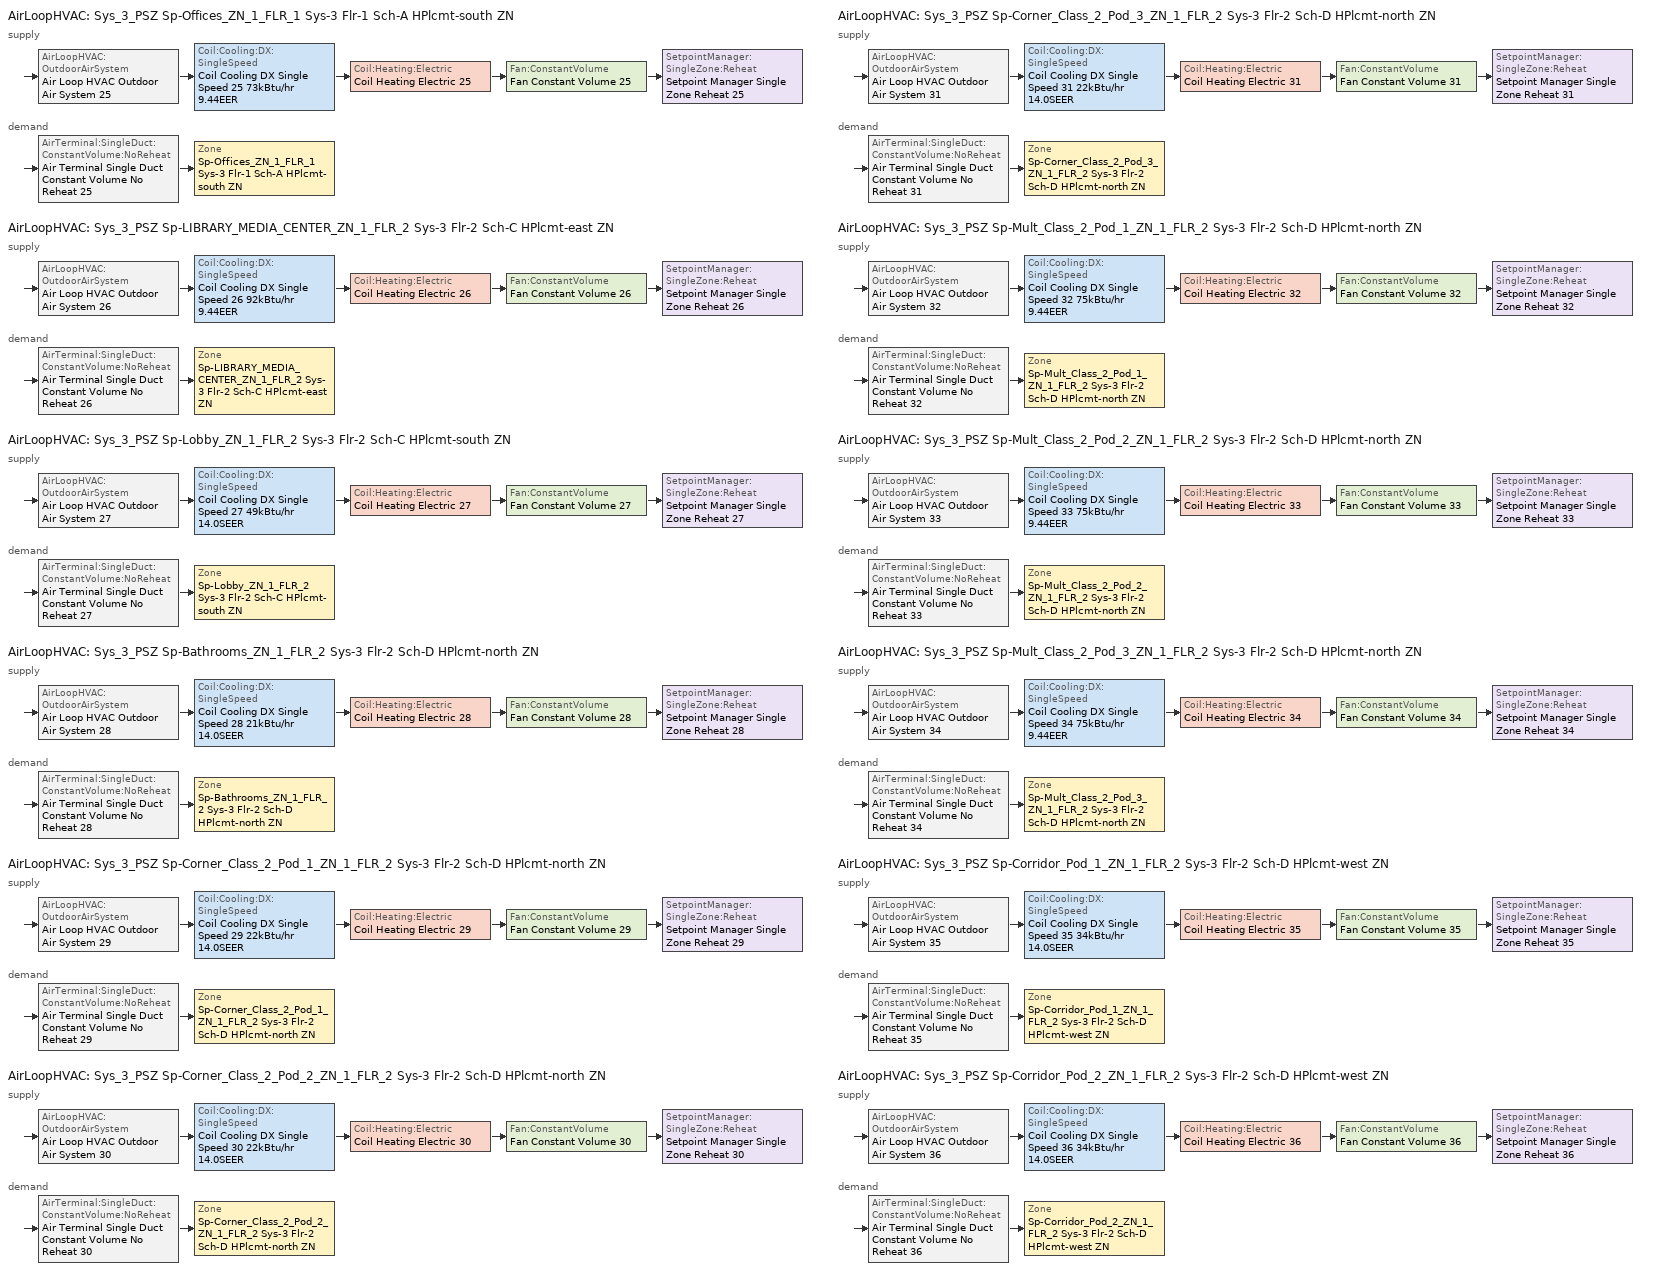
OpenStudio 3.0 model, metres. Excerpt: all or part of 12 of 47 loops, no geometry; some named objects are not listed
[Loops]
AirLoopHVAC 'Sys_3_PSZ Sp-Offices_ZN_1_FLR_1 Sys-3 Flr-1 Sch-A HPlcmt-south ZN'
 supply: AirLoopHVAC:OutdoorAirSystem 'Air Loop HVAC Outdoor Air System 25' > Coil:Cooling:DX:SingleSpeed 'Coil Cooling DX Single Speed 25 73kBtu/hr 9.44EER' > Coil:Heating:Electric 'Coil Heating Electric 25' > Fan:ConstantVolume 'Fan Constant Volume 25' > SetpointManager:SingleZone:Reheat 'Setpoint Manager Single Zone Reheat 25'
 demand: AirTerminal:SingleDuct:ConstantVolume:NoReheat 'Air Terminal Single Duct Constant Volume No Reheat 25' > Zone 'Sp-Offices_ZN_1_FLR_1 Sys-3 Flr-1 Sch-A HPlcmt-south ZN'
AirLoopHVAC 'Sys_3_PSZ Sp-LIBRARY_MEDIA_CENTER_ZN_1_FLR_2 Sys-3 Flr-2 Sch-C HPlcmt-east ZN'
 supply: AirLoopHVAC:OutdoorAirSystem 'Air Loop HVAC Outdoor Air System 26' > Coil:Cooling:DX:SingleSpeed 'Coil Cooling DX Single Speed 26 92kBtu/hr 9.44EER' > Coil:Heating:Electric 'Coil Heating Electric 26' > Fan:ConstantVolume 'Fan Constant Volume 26' > SetpointManager:SingleZone:Reheat 'Setpoint Manager Single Zone Reheat 26'
 demand: AirTerminal:SingleDuct:ConstantVolume:NoReheat 'Air Terminal Single Duct Constant Volume No Reheat 26' > Zone 'Sp-LIBRARY_MEDIA_CENTER_ZN_1_FLR_2 Sys-3 Flr-2 Sch-C HPlcmt-east ZN'
AirLoopHVAC 'Sys_3_PSZ Sp-Lobby_ZN_1_FLR_2 Sys-3 Flr-2 Sch-C HPlcmt-south ZN'
 supply: AirLoopHVAC:OutdoorAirSystem 'Air Loop HVAC Outdoor Air System 27' > Coil:Cooling:DX:SingleSpeed 'Coil Cooling DX Single Speed 27 49kBtu/hr 14.0SEER' > Coil:Heating:Electric 'Coil Heating Electric 27' > Fan:ConstantVolume 'Fan Constant Volume 27' > SetpointManager:SingleZone:Reheat 'Setpoint Manager Single Zone Reheat 27'
 demand: AirTerminal:SingleDuct:ConstantVolume:NoReheat 'Air Terminal Single Duct Constant Volume No Reheat 27' > Zone 'Sp-Lobby_ZN_1_FLR_2 Sys-3 Flr-2 Sch-C HPlcmt-south ZN'
AirLoopHVAC 'Sys_3_PSZ Sp-Bathrooms_ZN_1_FLR_2 Sys-3 Flr-2 Sch-D HPlcmt-north ZN'
 supply: AirLoopHVAC:OutdoorAirSystem 'Air Loop HVAC Outdoor Air System 28' > Coil:Cooling:DX:SingleSpeed 'Coil Cooling DX Single Speed 28 21kBtu/hr 14.0SEER' > Coil:Heating:Electric 'Coil Heating Electric 28' > Fan:ConstantVolume 'Fan Constant Volume 28' > SetpointManager:SingleZone:Reheat 'Setpoint Manager Single Zone Reheat 28'
 demand: AirTerminal:SingleDuct:ConstantVolume:NoReheat 'Air Terminal Single Duct Constant Volume No Reheat 28' > Zone 'Sp-Bathrooms_ZN_1_FLR_2 Sys-3 Flr-2 Sch-D HPlcmt-north ZN'
AirLoopHVAC 'Sys_3_PSZ Sp-Corner_Class_2_Pod_1_ZN_1_FLR_2 Sys-3 Flr-2 Sch-D HPlcmt-north ZN'
 supply: AirLoopHVAC:OutdoorAirSystem 'Air Loop HVAC Outdoor Air System 29' > Coil:Cooling:DX:SingleSpeed 'Coil Cooling DX Single Speed 29 22kBtu/hr 14.0SEER' > Coil:Heating:Electric 'Coil Heating Electric 29' > Fan:ConstantVolume 'Fan Constant Volume 29' > SetpointManager:SingleZone:Reheat 'Setpoint Manager Single Zone Reheat 29'
 demand: AirTerminal:SingleDuct:ConstantVolume:NoReheat 'Air Terminal Single Duct Constant Volume No Reheat 29' > Zone 'Sp-Corner_Class_2_Pod_1_ZN_1_FLR_2 Sys-3 Flr-2 Sch-D HPlcmt-north ZN'
AirLoopHVAC 'Sys_3_PSZ Sp-Corner_Class_2_Pod_2_ZN_1_FLR_2 Sys-3 Flr-2 Sch-D HPlcmt-north ZN'
 supply: AirLoopHVAC:OutdoorAirSystem 'Air Loop HVAC Outdoor Air System 30' > Coil:Cooling:DX:SingleSpeed 'Coil Cooling DX Single Speed 30 22kBtu/hr 14.0SEER' > Coil:Heating:Electric 'Coil Heating Electric 30' > Fan:ConstantVolume 'Fan Constant Volume 30' > SetpointManager:SingleZone:Reheat 'Setpoint Manager Single Zone Reheat 30'
 demand: AirTerminal:SingleDuct:ConstantVolume:NoReheat 'Air Terminal Single Duct Constant Volume No Reheat 30' > Zone 'Sp-Corner_Class_2_Pod_2_ZN_1_FLR_2 Sys-3 Flr-2 Sch-D HPlcmt-north ZN'
AirLoopHVAC 'Sys_3_PSZ Sp-Corner_Class_2_Pod_3_ZN_1_FLR_2 Sys-3 Flr-2 Sch-D HPlcmt-north ZN'
 supply: AirLoopHVAC:OutdoorAirSystem 'Air Loop HVAC Outdoor Air System 31' > Coil:Cooling:DX:SingleSpeed 'Coil Cooling DX Single Speed 31 22kBtu/hr 14.0SEER' > Coil:Heating:Electric 'Coil Heating Electric 31' > Fan:ConstantVolume 'Fan Constant Volume 31' > SetpointManager:SingleZone:Reheat 'Setpoint Manager Single Zone Reheat 31'
 demand: AirTerminal:SingleDuct:ConstantVolume:NoReheat 'Air Terminal Single Duct Constant Volume No Reheat 31' > Zone 'Sp-Corner_Class_2_Pod_3_ZN_1_FLR_2 Sys-3 Flr-2 Sch-D HPlcmt-north ZN'
AirLoopHVAC 'Sys_3_PSZ Sp-Mult_Class_2_Pod_1_ZN_1_FLR_2 Sys-3 Flr-2 Sch-D HPlcmt-north ZN'
 supply: AirLoopHVAC:OutdoorAirSystem 'Air Loop HVAC Outdoor Air System 32' > Coil:Cooling:DX:SingleSpeed 'Coil Cooling DX Single Speed 32 75kBtu/hr 9.44EER' > Coil:Heating:Electric 'Coil Heating Electric 32' > Fan:ConstantVolume 'Fan Constant Volume 32' > SetpointManager:SingleZone:Reheat 'Setpoint Manager Single Zone Reheat 32'
 demand: AirTerminal:SingleDuct:ConstantVolume:NoReheat 'Air Terminal Single Duct Constant Volume No Reheat 32' > Zone 'Sp-Mult_Class_2_Pod_1_ZN_1_FLR_2 Sys-3 Flr-2 Sch-D HPlcmt-north ZN'
AirLoopHVAC 'Sys_3_PSZ Sp-Mult_Class_2_Pod_2_ZN_1_FLR_2 Sys-3 Flr-2 Sch-D HPlcmt-north ZN'
 supply: AirLoopHVAC:OutdoorAirSystem 'Air Loop HVAC Outdoor Air System 33' > Coil:Cooling:DX:SingleSpeed 'Coil Cooling DX Single Speed 33 75kBtu/hr 9.44EER' > Coil:Heating:Electric 'Coil Heating Electric 33' > Fan:ConstantVolume 'Fan Constant Volume 33' > SetpointManager:SingleZone:Reheat 'Setpoint Manager Single Zone Reheat 33'
 demand: AirTerminal:SingleDuct:ConstantVolume:NoReheat 'Air Terminal Single Duct Constant Volume No Reheat 33' > Zone 'Sp-Mult_Class_2_Pod_2_ZN_1_FLR_2 Sys-3 Flr-2 Sch-D HPlcmt-north ZN'
AirLoopHVAC 'Sys_3_PSZ Sp-Mult_Class_2_Pod_3_ZN_1_FLR_2 Sys-3 Flr-2 Sch-D HPlcmt-north ZN'
 supply: AirLoopHVAC:OutdoorAirSystem 'Air Loop HVAC Outdoor Air System 34' > Coil:Cooling:DX:SingleSpeed 'Coil Cooling DX Single Speed 34 75kBtu/hr 9.44EER' > Coil:Heating:Electric 'Coil Heating Electric 34' > Fan:ConstantVolume 'Fan Constant Volume 34' > SetpointManager:SingleZone:Reheat 'Setpoint Manager Single Zone Reheat 34'
 demand: AirTerminal:SingleDuct:ConstantVolume:NoReheat 'Air Terminal Single Duct Constant Volume No Reheat 34' > Zone 'Sp-Mult_Class_2_Pod_3_ZN_1_FLR_2 Sys-3 Flr-2 Sch-D HPlcmt-north ZN'
AirLoopHVAC 'Sys_3_PSZ Sp-Corridor_Pod_1_ZN_1_FLR_2 Sys-3 Flr-2 Sch-D HPlcmt-west ZN'
 supply: AirLoopHVAC:OutdoorAirSystem 'Air Loop HVAC Outdoor Air System 35' > Coil:Cooling:DX:SingleSpeed 'Coil Cooling DX Single Speed 35 34kBtu/hr 14.0SEER' > Coil:Heating:Electric 'Coil Heating Electric 35' > Fan:ConstantVolume 'Fan Constant Volume 35' > SetpointManager:SingleZone:Reheat 'Setpoint Manager Single Zone Reheat 35'
 demand: AirTerminal:SingleDuct:ConstantVolume:NoReheat 'Air Terminal Single Duct Constant Volume No Reheat 35' > Zone 'Sp-Corridor_Pod_1_ZN_1_FLR_2 Sys-3 Flr-2 Sch-D HPlcmt-west ZN'
AirLoopHVAC 'Sys_3_PSZ Sp-Corridor_Pod_2_ZN_1_FLR_2 Sys-3 Flr-2 Sch-D HPlcmt-west ZN'
 supply: AirLoopHVAC:OutdoorAirSystem 'Air Loop HVAC Outdoor Air System 36' > Coil:Cooling:DX:SingleSpeed 'Coil Cooling DX Single Speed 36 34kBtu/hr 14.0SEER' > Coil:Heating:Electric 'Coil Heating Electric 36' > Fan:ConstantVolume 'Fan Constant Volume 36' > SetpointManager:SingleZone:Reheat 'Setpoint Manager Single Zone Reheat 36'
 demand: AirTerminal:SingleDuct:ConstantVolume:NoReheat 'Air Terminal Single Duct Constant Volume No Reheat 36' > Zone 'Sp-Corridor_Pod_2_ZN_1_FLR_2 Sys-3 Flr-2 Sch-D HPlcmt-west ZN'
[Sizing:Zone] Zone Cooling Design Supply Air Temperature Input Method=SupplyAirTemperature; Zone Cooling Design Supply Air Temperature {C}=13; Zone Cooling Design Supply Air Temperature Difference {deltaC}=11.11; Zone Heating Design Supply Air Temperature Input Method=SupplyAirTemperature; Zone Heating Design Supply Air Temperature {C}=43; Zone Heating Design Supply Air Temperature Difference {deltaC}=11.11; Zone Cooling Design Supply Air Humidity Ratio {kg-H2O/kg-air}=0.0085; Zone Heating Design Supply Air Humidity Ratio {kg-H2O/kg-air}=0.008; Zone Heating Sizing Factor=1.3; Zone Cooling Sizing Factor=1.1; Cooling Design Air Flow Method=DesignDay; Heating Design Air Flow Method=DesignDay; Account for Dedicated Outdoor Air System=No; Dedicated Outdoor Air System Control Strategy=NeutralSupplyAir; Dedicated Outdoor Air Low Setpoint Temperature for Design {C}=autosize; Dedicated Outdoor Air High Setpoint Temperature for Design {C}=autosize
Sp-Offices_ZN_1_FLR_1 Sys-3 Flr-1 Sch-A HPlcmt-south ZN; Sp-LIBRARY_MEDIA_CENTER_ZN_1_FLR_2 Sys-3 Flr-2 Sch-C HPlcmt-east ZN; Sp-Lobby_ZN_1_FLR_2 Sys-3 Flr-2 Sch-C HPlcmt-south ZN; Sp-Bathrooms_ZN_1_FLR_2 Sys-3 Flr-2 Sch-D HPlcmt-north ZN; Sp-Corner_Class_2_Pod_1_ZN_1_FLR_2 Sys-3 Flr-2 Sch-D HPlcmt-north ZN; Sp-Corner_Class_2_Pod_2_ZN_1_FLR_2 Sys-3 Flr-2 Sch-D HPlcmt-north ZN; Sp-Corner_Class_2_Pod_3_ZN_1_FLR_2 Sys-3 Flr-2 Sch-D HPlcmt-north ZN; Sp-Mult_Class_2_Pod_1_ZN_1_FLR_2 Sys-3 Flr-2 Sch-D HPlcmt-north ZN; Sp-Mult_Class_2_Pod_2_ZN_1_FLR_2 Sys-3 Flr-2 Sch-D HPlcmt-north ZN; Sp-Mult_Class_2_Pod_3_ZN_1_FLR_2 Sys-3 Flr-2 Sch-D HPlcmt-north ZN; Sp-Corridor_Pod_1_ZN_1_FLR_2 Sys-3 Flr-2 Sch-D HPlcmt-west ZN; Sp-Corridor_Pod_2_ZN_1_FLR_2 Sys-3 Flr-2 Sch-D HPlcmt-west ZN
[Zone equipment]
Sp-Offices_ZN_1_FLR_1 Sys-3 Flr-1 Sch-A HPlcmt-south ZN: Air Terminal Single Duct Constant Volume No Reheat 25, Zone HVAC Baseboard Convective Electric 25
Sp-LIBRARY_MEDIA_CENTER_ZN_1_FLR_2 Sys-3 Flr-2 Sch-C HPlcmt-east ZN: Air Terminal Single Duct Constant Volume No Reheat 26, Zone HVAC Baseboard Convective Electric 26
Sp-Lobby_ZN_1_FLR_2 Sys-3 Flr-2 Sch-C HPlcmt-south ZN: Air Terminal Single Duct Constant Volume No Reheat 27, Zone HVAC Baseboard Convective Electric 27
Sp-Bathrooms_ZN_1_FLR_2 Sys-3 Flr-2 Sch-D HPlcmt-north ZN: Air Terminal Single Duct Constant Volume No Reheat 28, Zone HVAC Baseboard Convective Electric 28
Sp-Corner_Class_2_Pod_1_ZN_1_FLR_2 Sys-3 Flr-2 Sch-D HPlcmt-north ZN: Air Terminal Single Duct Constant Volume No Reheat 29, Zone HVAC Baseboard Convective Electric 29
Sp-Corner_Class_2_Pod_2_ZN_1_FLR_2 Sys-3 Flr-2 Sch-D HPlcmt-north ZN: Air Terminal Single Duct Constant Volume No Reheat 30, Zone HVAC Baseboard Convective Electric 30
Sp-Corner_Class_2_Pod_3_ZN_1_FLR_2 Sys-3 Flr-2 Sch-D HPlcmt-north ZN: Air Terminal Single Duct Constant Volume No Reheat 31, Zone HVAC Baseboard Convective Electric 31
Sp-Mult_Class_2_Pod_1_ZN_1_FLR_2 Sys-3 Flr-2 Sch-D HPlcmt-north ZN: Air Terminal Single Duct Constant Volume No Reheat 32, Zone HVAC Baseboard Convective Electric 32
Sp-Mult_Class_2_Pod_2_ZN_1_FLR_2 Sys-3 Flr-2 Sch-D HPlcmt-north ZN: Air Terminal Single Duct Constant Volume No Reheat 33, Zone HVAC Baseboard Convective Electric 33
Sp-Mult_Class_2_Pod_3_ZN_1_FLR_2 Sys-3 Flr-2 Sch-D HPlcmt-north ZN: Air Terminal Single Duct Constant Volume No Reheat 34, Zone HVAC Baseboard Convective Electric 34
Sp-Corridor_Pod_1_ZN_1_FLR_2 Sys-3 Flr-2 Sch-D HPlcmt-west ZN: Air Terminal Single Duct Constant Volume No Reheat 35, Zone HVAC Baseboard Convective Electric 35
Sp-Corridor_Pod_2_ZN_1_FLR_2 Sys-3 Flr-2 Sch-D HPlcmt-west ZN: Air Terminal Single Duct Constant Volume No Reheat 36, Zone HVAC Baseboard Convective Electric 36
[AirLoopHVAC] Design Supply Air Flow Rate {m3/s}=AutoSize
Name | Availability Schedule
Sys_3_PSZ Sp-Offices_ZN_1_FLR_1 Sys-3 Flr-1 Sch-A HPlcmt-south ZN | Sys_3_PSZ Sp-Offices_ZN_1_FLR_1 Sys-3 Flr-1 Sch-A HPlcmt-south ZN Occ Sch
Sys_3_PSZ Sp-LIBRARY_MEDIA_CENTER_ZN_1_FLR_2 Sys-3 Flr-2 Sch-C HPlcmt-east ZN | Sys_3_PSZ Sp-LIBRARY_MEDIA_CENTER_ZN_1_FLR_2 Sys-3 Flr-2 Sch-C HPlcmt-east ZN Occ Sch
Sys_3_PSZ Sp-Lobby_ZN_1_FLR_2 Sys-3 Flr-2 Sch-C HPlcmt-south ZN | Sys_3_PSZ Sp-Lobby_ZN_1_FLR_2 Sys-3 Flr-2 Sch-C HPlcmt-south ZN Occ Sch
Sys_3_PSZ Sp-Bathrooms_ZN_1_FLR_2 Sys-3 Flr-2 Sch-D HPlcmt-north ZN | Sys_3_PSZ Sp-Bathrooms_ZN_1_FLR_2 Sys-3 Flr-2 Sch-D HPlcmt-north ZN Occ Sch
Sys_3_PSZ Sp-Corner_Class_2_Pod_1_ZN_1_FLR_2 Sys-3 Flr-2 Sch-D HPlcmt-north ZN | Sys_3_PSZ Sp-Corner_Class_2_Pod_1_ZN_1_FLR_2 Sys-3 Flr-2 Sch-D HPlcmt-north ZN Occ Sch
Sys_3_PSZ Sp-Corner_Class_2_Pod_2_ZN_1_FLR_2 Sys-3 Flr-2 Sch-D HPlcmt-north ZN | Sys_3_PSZ Sp-Corner_Class_2_Pod_2_ZN_1_FLR_2 Sys-3 Flr-2 Sch-D HPlcmt-north ZN Occ Sch
Sys_3_PSZ Sp-Corner_Class_2_Pod_3_ZN_1_FLR_2 Sys-3 Flr-2 Sch-D HPlcmt-north ZN | Sys_3_PSZ Sp-Corner_Class_2_Pod_3_ZN_1_FLR_2 Sys-3 Flr-2 Sch-D HPlcmt-north ZN Occ Sch
Sys_3_PSZ Sp-Mult_Class_2_Pod_1_ZN_1_FLR_2 Sys-3 Flr-2 Sch-D HPlcmt-north ZN | Sys_3_PSZ Sp-Mult_Class_2_Pod_1_ZN_1_FLR_2 Sys-3 Flr-2 Sch-D HPlcmt-north ZN Occ Sch
Sys_3_PSZ Sp-Mult_Class_2_Pod_2_ZN_1_FLR_2 Sys-3 Flr-2 Sch-D HPlcmt-north ZN | Sys_3_PSZ Sp-Mult_Class_2_Pod_2_ZN_1_FLR_2 Sys-3 Flr-2 Sch-D HPlcmt-north ZN Occ Sch
Sys_3_PSZ Sp-Mult_Class_2_Pod_3_ZN_1_FLR_2 Sys-3 Flr-2 Sch-D HPlcmt-north ZN | Sys_3_PSZ Sp-Mult_Class_2_Pod_3_ZN_1_FLR_2 Sys-3 Flr-2 Sch-D HPlcmt-north ZN Occ Sch
Sys_3_PSZ Sp-Corridor_Pod_1_ZN_1_FLR_2 Sys-3 Flr-2 Sch-D HPlcmt-west ZN | Sys_3_PSZ Sp-Corridor_Pod_1_ZN_1_FLR_2 Sys-3 Flr-2 Sch-D HPlcmt-west ZN Occ Sch
Sys_3_PSZ Sp-Corridor_Pod_2_ZN_1_FLR_2 Sys-3 Flr-2 Sch-D HPlcmt-west ZN | Sys_3_PSZ Sp-Corridor_Pod_2_ZN_1_FLR_2 Sys-3 Flr-2 Sch-D HPlcmt-west ZN Occ Sch
[Sizing:System] Type of Load to Size On=Sensible; Design Outdoor Air Flow Rate {m3/s}=Autosize; Central Heating Maximum System Air Flow Ratio=1; Preheat Design Temperature {C}=7; Preheat Design Humidity Ratio {kg-H2O/kg-Air}=0.008; Precool Design Temperature {C}=13; Precool Design Humidity Ratio {kg-H2O/kg-Air}=0.008; Central Cooling Design Supply Air Temperature {C}=13; Central Heating Design Supply Air Temperature {C}=43; Sizing Option=NonCoincident; 100% Outdoor Air in Cooling=No; 100% Outdoor Air in Heating=No; Central Cooling Design Supply Air Humidity Ratio {kg-H2O/kg-Air}=0.0085; Central Heating Design Supply Air Humidity Ratio {kg-H2O/kg-Air}=0.008; Cooling Design Air Flow Method=DesignDay; Cooling Design Air Flow Rate {m3/s}=0; Heating Design Air Flow Method=DesignDay; Heating Design Air Flow Rate {m3/s}=0; System Outdoor Air Method=ZoneSum; Zone Maximum Outdoor Air Fraction=1; Cooling Supply Air Flow Rate Per Floor Area {m3/s-m2}=0.00996765; Cooling Fraction of Autosized Cooling Supply Air Flow Rate=1; Cooling Supply Air Flow Rate Per Unit Cooling Capacity {m3/s-W}=3.94755e-05; Heating Supply Air Flow Rate Per Floor Area {m3/s-m2}=0.00996765; Heating Fraction of Autosized Heating Supply Air Flow Rate=1; Heating Fraction of Autosized Cooling Supply Air Flow Rate=1; Heating Supply Air Flow Rate Per Unit Heating Capacity {m3/s-W}=3.15882e-05; Cooling Design Capacity Method=CoolingDesignCapacity; Cooling Design Capacity {W}=autosize; Cooling Design Capacity Per Floor Area {W/m2}=234.7; Fraction of Autosized Cooling Design Capacity=1; Heating Design Capacity Method=HeatingDesignCapacity; Heating Design Capacity {W}=autosize; Heating Design Capacity Per Floor Area {W/m2}=157; Fraction of Autosized Heating Design Capacity=1; Central Cooling Capacity Control Method=OnOff
Sys_3_PSZ Sp-Offices_ZN_1_FLR_1 Sys-3 Flr-1 Sch-A HPlcmt-south ZN; Sys_3_PSZ Sp-LIBRARY_MEDIA_CENTER_ZN_1_FLR_2 Sys-3 Flr-2 Sch-C HPlcmt-east ZN; Sys_3_PSZ Sp-Lobby_ZN_1_FLR_2 Sys-3 Flr-2 Sch-C HPlcmt-south ZN; Sys_3_PSZ Sp-Bathrooms_ZN_1_FLR_2 Sys-3 Flr-2 Sch-D HPlcmt-north ZN; Sys_3_PSZ Sp-Corner_Class_2_Pod_1_ZN_1_FLR_2 Sys-3 Flr-2 Sch-D HPlcmt-north ZN; Sys_3_PSZ Sp-Corner_Class_2_Pod_2_ZN_1_FLR_2 Sys-3 Flr-2 Sch-D HPlcmt-north ZN; Sys_3_PSZ Sp-Corner_Class_2_Pod_3_ZN_1_FLR_2 Sys-3 Flr-2 Sch-D HPlcmt-north ZN; Sys_3_PSZ Sp-Mult_Class_2_Pod_1_ZN_1_FLR_2 Sys-3 Flr-2 Sch-D HPlcmt-north ZN; Sys_3_PSZ Sp-Mult_Class_2_Pod_2_ZN_1_FLR_2 Sys-3 Flr-2 Sch-D HPlcmt-north ZN; Sys_3_PSZ Sp-Mult_Class_2_Pod_3_ZN_1_FLR_2 Sys-3 Flr-2 Sch-D HPlcmt-north ZN; Sys_3_PSZ Sp-Corridor_Pod_1_ZN_1_FLR_2 Sys-3 Flr-2 Sch-D HPlcmt-west ZN; Sys_3_PSZ Sp-Corridor_Pod_2_ZN_1_FLR_2 Sys-3 Flr-2 Sch-D HPlcmt-west ZN
[Fan:ConstantVolume] Availability Schedule=Always On Discrete; Fan Total Efficiency=0.39975; Pressure Rise {Pa}=640; Maximum Flow Rate {m3/s}=AutoSize; Motor Efficiency=0.615
Fan Constant Volume 25; Fan Constant Volume 26; Fan Constant Volume 27; Fan Constant Volume 28; Fan Constant Volume 29; Fan Constant Volume 30; Fan Constant Volume 31; Fan Constant Volume 32; Fan Constant Volume 33; Fan Constant Volume 34; Fan Constant Volume 35; Fan Constant Volume 36
[Coil:Heating:Electric] Availability Schedule=Always On Discrete
Coil Heating Electric 25; Coil Heating Electric 26; Coil Heating Electric 27; Coil Heating Electric 28; Coil Heating Electric 29; Coil Heating Electric 30; Coil Heating Electric 31; Coil Heating Electric 32; Coil Heating Electric 33; Coil Heating Electric 34; Coil Heating Electric 35; Coil Heating Electric 36
[Coil:Cooling:DX:SingleSpeed] Availability Schedule=Always On Discrete; Rated Total Cooling Capacity {W}=autosize; Rated Sensible Heat Ratio=autosize; Rated Air Flow Rate {m3/s}=autosize; Rated Evaporator Fan Power Per Volume Flow Rate {W/(m3/s)}=773.3; Total Cooling Capacity Function of Temperature Curve=DXCOOL-NECB2011-REF-CAPFT; Total Cooling Capacity Function of Flow Fraction Curve=DXCOOL-NECB2011-REF-CAPFFLOW; Energy Input Ratio Function of Temperature Curve=DXCOOL-NECB2011-REF-COOLEIRFT; Energy Input Ratio Function of Flow Fraction Curve=DXCOOL-NECB2011-REF-COOLEIRFFLOW; Part Load Fraction Correlation Curve=DXCOOL-NECB2011-REF-COOLPLFFPLR; Condenser Type=AirCooled; Evaporative Condenser Effectiveness=0; Evaporative Condenser Air Flow Rate {m3/s}=Autosize; Evaporative Condenser Pump Rated Power Consumption {W}=Autosize; Crankcase Heater Capacity {W}=0; Maximum Outdoor Dry-Bulb Temperature for Crankcase Heater Operation {C}=0; Basin Heater Capacity {W/K}=0; Basin Heater Setpoint Temperature {C}=10
Name | Rated COP {W/W}
Coil Cooling DX Single Speed 25 73kBtu/hr 9.44EER; Coil Cooling DX Single Speed 26 92kBtu/hr 9.44EER; Coil Cooling DX Single Speed 32 75kBtu/hr 9.44EER; Coil Cooling DX Single Speed 33 75kBtu/hr 9.44EER; Coil Cooling DX Single Speed 34 75kBtu/hr 9.44EER | 3.27943
Coil Cooling DX Single Speed 27 49kBtu/hr 14.0SEER; Coil Cooling DX Single Speed 28 21kBtu/hr 14.0SEER; Coil Cooling DX Single Speed 29 22kBtu/hr 14.0SEER; Coil Cooling DX Single Speed 30 22kBtu/hr 14.0SEER; Coil Cooling DX Single Speed 31 22kBtu/hr 14.0SEER; Coil Cooling DX Single Speed 35 34kBtu/hr 14.0SEER; Coil Cooling DX Single Speed 36 34kBtu/hr 14.0SEER | 4.11713
[Controller:OutdoorAir] Minimum Outdoor Air Flow Rate {m3/s}=autosize; Maximum Outdoor Air Flow Rate {m3/s}=Autosize; Economizer Control Action Type=ModulateFlow; Lockout Type=NoLockout; Minimum Limit Type=FixedMinimum; High Humidity Control=No; Heat Recovery Bypass Control Type=BypassWhenOAFlowGreaterThanMinimum
Name | Economizer Control Type | Minimum Outdoor Air Schedule | Controller Mechanical Ventilation | Economizer Maximum Limit Dry-Bulb Temperature {C} | Economizer Maximum Limit Enthalpy {J/kg} | Economizer Minimum Limit Dry-Bulb Temperature {C}
Controller Outdoor Air 25 | DifferentialEnthalpy | Sys_3_PSZ Sp-Offices_ZN_1_FLR_1 Sys-3 Flr-1 Sch-A HPlcmt-south ZN Occ Sch | Controller Mechanical Ventilation 25
Controller Outdoor Air 26 | DifferentialEnthalpy | Sys_3_PSZ Sp-LIBRARY_MEDIA_CENTER_ZN_1_FLR_2 Sys-3 Flr-2 Sch-C HPlcmt-east ZN Occ Sch | Controller Mechanical Ventilation 26
Controller Outdoor Air 27 | NoEconomizer | Sys_3_PSZ Sp-Lobby_ZN_1_FLR_2 Sys-3 Flr-2 Sch-C HPlcmt-south ZN Occ Sch | Controller Mechanical Ventilation 27 | 28 | 64000 | -100
Controller Outdoor Air 28 | NoEconomizer | Sys_3_PSZ Sp-Bathrooms_ZN_1_FLR_2 Sys-3 Flr-2 Sch-D HPlcmt-north ZN Occ Sch | Controller Mechanical Ventilation 28 | 28 | 64000 | -100
Controller Outdoor Air 29 | NoEconomizer | Sys_3_PSZ Sp-Corner_Class_2_Pod_1_ZN_1_FLR_2 Sys-3 Flr-2 Sch-D HPlcmt-north ZN Occ Sch | Controller Mechanical Ventilation 29 | 28 | 64000 | -100
Controller Outdoor Air 30 | NoEconomizer | Sys_3_PSZ Sp-Corner_Class_2_Pod_2_ZN_1_FLR_2 Sys-3 Flr-2 Sch-D HPlcmt-north ZN Occ Sch | Controller Mechanical Ventilation 30 | 28 | 64000 | -100
Controller Outdoor Air 31 | NoEconomizer | Sys_3_PSZ Sp-Corner_Class_2_Pod_3_ZN_1_FLR_2 Sys-3 Flr-2 Sch-D HPlcmt-north ZN Occ Sch | Controller Mechanical Ventilation 31 | 28 | 64000 | -100
Controller Outdoor Air 32 | DifferentialEnthalpy | Sys_3_PSZ Sp-Mult_Class_2_Pod_1_ZN_1_FLR_2 Sys-3 Flr-2 Sch-D HPlcmt-north ZN Occ Sch | Controller Mechanical Ventilation 32
Controller Outdoor Air 33 | DifferentialEnthalpy | Sys_3_PSZ Sp-Mult_Class_2_Pod_2_ZN_1_FLR_2 Sys-3 Flr-2 Sch-D HPlcmt-north ZN Occ Sch | Controller Mechanical Ventilation 33
Controller Outdoor Air 34 | DifferentialEnthalpy | Sys_3_PSZ Sp-Mult_Class_2_Pod_3_ZN_1_FLR_2 Sys-3 Flr-2 Sch-D HPlcmt-north ZN Occ Sch | Controller Mechanical Ventilation 34
Controller Outdoor Air 35 | NoEconomizer | Sys_3_PSZ Sp-Corridor_Pod_1_ZN_1_FLR_2 Sys-3 Flr-2 Sch-D HPlcmt-west ZN Occ Sch | Controller Mechanical Ventilation 35 | 28 | 64000 | -100
Controller Outdoor Air 36 | NoEconomizer | Sys_3_PSZ Sp-Corridor_Pod_2_ZN_1_FLR_2 Sys-3 Flr-2 Sch-D HPlcmt-west ZN Occ Sch | Controller Mechanical Ventilation 36 | 28 | 64000 | -100
[Controller:MechanicalVentilation] Availability Schedule=Always On Discrete; System Outdoor Air Method=ZoneSum
Controller Mechanical Ventilation 25; Controller Mechanical Ventilation 26; Controller Mechanical Ventilation 27; Controller Mechanical Ventilation 28; Controller Mechanical Ventilation 29; Controller Mechanical Ventilation 30; Controller Mechanical Ventilation 31; Controller Mechanical Ventilation 32; Controller Mechanical Ventilation 33; Controller Mechanical Ventilation 34; Controller Mechanical Ventilation 35; Controller Mechanical Ventilation 36
[AirLoopHVAC:OutdoorAirSystem]
Name | Controller
Air Loop HVAC Outdoor Air System 25 | Controller Outdoor Air 25
Air Loop HVAC Outdoor Air System 26 | Controller Outdoor Air 26
Air Loop HVAC Outdoor Air System 27 | Controller Outdoor Air 27
Air Loop HVAC Outdoor Air System 28 | Controller Outdoor Air 28
Air Loop HVAC Outdoor Air System 29 | Controller Outdoor Air 29
Air Loop HVAC Outdoor Air System 30 | Controller Outdoor Air 30
Air Loop HVAC Outdoor Air System 31 | Controller Outdoor Air 31
Air Loop HVAC Outdoor Air System 32 | Controller Outdoor Air 32
Air Loop HVAC Outdoor Air System 33 | Controller Outdoor Air 33
Air Loop HVAC Outdoor Air System 34 | Controller Outdoor Air 34
Air Loop HVAC Outdoor Air System 35 | Controller Outdoor Air 35
Air Loop HVAC Outdoor Air System 36 | Controller Outdoor Air 36
[SetpointManager:SingleZone:Reheat] Minimum Supply Air Temperature {C}=13; Maximum Supply Air Temperature {C}=43
Name | Control Zone
Setpoint Manager Single Zone Reheat 25 | Sp-Offices_ZN_1_FLR_1 Sys-3 Flr-1 Sch-A HPlcmt-south ZN
Setpoint Manager Single Zone Reheat 26 | Sp-LIBRARY_MEDIA_CENTER_ZN_1_FLR_2 Sys-3 Flr-2 Sch-C HPlcmt-east ZN
Setpoint Manager Single Zone Reheat 27 | Sp-Lobby_ZN_1_FLR_2 Sys-3 Flr-2 Sch-C HPlcmt-south ZN
Setpoint Manager Single Zone Reheat 28 | Sp-Bathrooms_ZN_1_FLR_2 Sys-3 Flr-2 Sch-D HPlcmt-north ZN
Setpoint Manager Single Zone Reheat 29 | Sp-Corner_Class_2_Pod_1_ZN_1_FLR_2 Sys-3 Flr-2 Sch-D HPlcmt-north ZN
Setpoint Manager Single Zone Reheat 30 | Sp-Corner_Class_2_Pod_2_ZN_1_FLR_2 Sys-3 Flr-2 Sch-D HPlcmt-north ZN
Setpoint Manager Single Zone Reheat 31 | Sp-Corner_Class_2_Pod_3_ZN_1_FLR_2 Sys-3 Flr-2 Sch-D HPlcmt-north ZN
Setpoint Manager Single Zone Reheat 32 | Sp-Mult_Class_2_Pod_1_ZN_1_FLR_2 Sys-3 Flr-2 Sch-D HPlcmt-north ZN
Setpoint Manager Single Zone Reheat 33 | Sp-Mult_Class_2_Pod_2_ZN_1_FLR_2 Sys-3 Flr-2 Sch-D HPlcmt-north ZN
Setpoint Manager Single Zone Reheat 34 | Sp-Mult_Class_2_Pod_3_ZN_1_FLR_2 Sys-3 Flr-2 Sch-D HPlcmt-north ZN
Setpoint Manager Single Zone Reheat 35 | Sp-Corridor_Pod_1_ZN_1_FLR_2 Sys-3 Flr-2 Sch-D HPlcmt-west ZN
Setpoint Manager Single Zone Reheat 36 | Sp-Corridor_Pod_2_ZN_1_FLR_2 Sys-3 Flr-2 Sch-D HPlcmt-west ZN
[AirTerminal:SingleDuct:ConstantVolume:NoReheat] Availability Schedule=Always On Discrete; Maximum Air Flow Rate {m3/s}=AutoSize
Air Terminal Single Duct Constant Volume No Reheat 25; Air Terminal Single Duct Constant Volume No Reheat 26; Air Terminal Single Duct Constant Volume No Reheat 27; Air Terminal Single Duct Constant Volume No Reheat 28; Air Terminal Single Duct Constant Volume No Reheat 29; Air Terminal Single Duct Constant Volume No Reheat 30; Air Terminal Single Duct Constant Volume No Reheat 31; Air Terminal Single Duct Constant Volume No Reheat 32; Air Terminal Single Duct Constant Volume No Reheat 33; Air Terminal Single Duct Constant Volume No Reheat 34; Air Terminal Single Duct Constant Volume No Reheat 35; Air Terminal Single Duct Constant Volume No Reheat 36
[ZoneHVAC:Baseboard:Convective:Electric] Availability Schedule=Always On Discrete; Nominal Capacity {W}=autosize; Efficiency=1
Zone HVAC Baseboard Convective Electric 25; Zone HVAC Baseboard Convective Electric 26; Zone HVAC Baseboard Convective Electric 27; Zone HVAC Baseboard Convective Electric 28; Zone HVAC Baseboard Convective Electric 29; Zone HVAC Baseboard Convective Electric 30; Zone HVAC Baseboard Convective Electric 31; Zone HVAC Baseboard Convective Electric 32; Zone HVAC Baseboard Convective Electric 33; Zone HVAC Baseboard Convective Electric 34; Zone HVAC Baseboard Convective Electric 35; Zone HVAC Baseboard Convective Electric 36
[SetpointManager:OutdoorAirPretreat] Minimum Setpoint Temperature {C}=-99; Maximum Setpoint Temperature {C}=99; Minimum Setpoint Humidity Ratio {kgWater/kgDryAir}=1e-05; Maximum Setpoint Humidity Ratio {kgWater/kgDryAir}=1
Setpoint Manager Outdoor Air Pretreat 1; Setpoint Manager Outdoor Air Pretreat 2; Setpoint Manager Outdoor Air Pretreat 3; Setpoint Manager Outdoor Air Pretreat 4; Setpoint Manager Outdoor Air Pretreat 5; Setpoint Manager Outdoor Air Pretreat 6; Setpoint Manager Outdoor Air Pretreat 7; Setpoint Manager Outdoor Air Pretreat 8; Setpoint Manager Outdoor Air Pretreat 9; Setpoint Manager Outdoor Air Pretreat 10; Setpoint Manager Outdoor Air Pretreat 11; Setpoint Manager Outdoor Air Pretreat 12; Setpoint Manager Outdoor Air Pretreat 13; Setpoint Manager Outdoor Air Pretreat 14; Setpoint Manager Outdoor Air Pretreat 15; Setpoint Manager Outdoor Air Pretreat 16; Setpoint Manager Outdoor Air Pretreat 17; Setpoint Manager Outdoor Air Pretreat 18; Setpoint Manager Outdoor Air Pretreat 19; Setpoint Manager Outdoor Air Pretreat 20; Setpoint Manager Outdoor Air Pretreat 21; Setpoint Manager Outdoor Air Pretreat 22; Setpoint Manager Outdoor Air Pretreat 23; Setpoint Manager Outdoor Air Pretreat 24; Setpoint Manager Outdoor Air Pretreat 25; Setpoint Manager Outdoor Air Pretreat 26; Setpoint Manager Outdoor Air Pretreat 27; Setpoint Manager Outdoor Air Pretreat 28; Setpoint Manager Outdoor Air Pretreat 29; Setpoint Manager Outdoor Air Pretreat 30; Setpoint Manager Outdoor Air Pretreat 31; Setpoint Manager Outdoor Air Pretreat 32; Setpoint Manager Outdoor Air Pretreat 33; Setpoint Manager Outdoor Air Pretreat 34; Setpoint Manager Outdoor Air Pretreat 35; Setpoint Manager Outdoor Air Pretreat 36; Setpoint Manager Outdoor Air Pretreat 37; Setpoint Manager Outdoor Air Pretreat 38; Setpoint Manager Outdoor Air Pretreat 39; Setpoint Manager Outdoor Air Pretreat 40; Setpoint Manager Outdoor Air Pretreat 41; Setpoint Manager Outdoor Air Pretreat 42; Setpoint Manager Outdoor Air Pretreat 43; Setpoint Manager Outdoor Air Pretreat 44; Setpoint Manager Outdoor Air Pretreat 45; Setpoint Manager Outdoor Air Pretreat 46
[AvailabilityManager:NightCycle] Applicability Schedule=Always On Discrete; Control Type=CycleOnAny; Thermostat Tolerance {deltaC}=1; Cycling Run Time {s}=3600
Availability Manager Night Cycle 1; Availability Manager Night Cycle 2; Availability Manager Night Cycle 3; Availability Manager Night Cycle 4; Availability Manager Night Cycle 5; Availability Manager Night Cycle 6; Availability Manager Night Cycle 7; Availability Manager Night Cycle 8; Availability Manager Night Cycle 9; Availability Manager Night Cycle 10; Availability Manager Night Cycle 11; Availability Manager Night Cycle 12; Availability Manager Night Cycle 13; Availability Manager Night Cycle 14; Availability Manager Night Cycle 15; Availability Manager Night Cycle 16; Availability Manager Night Cycle 17; Availability Manager Night Cycle 18; Availability Manager Night Cycle 19; Availability Manager Night Cycle 20; Availability Manager Night Cycle 21; Availability Manager Night Cycle 22; Availability Manager Night Cycle 23; Availability Manager Night Cycle 24; Availability Manager Night Cycle 25; Availability Manager Night Cycle 26; Availability Manager Night Cycle 27; Availability Manager Night Cycle 28; Availability Manager Night Cycle 29; Availability Manager Night Cycle 30; Availability Manager Night Cycle 31; Availability Manager Night Cycle 32; Availability Manager Night Cycle 33; Availability Manager Night Cycle 34; Availability Manager Night Cycle 35; Availability Manager Night Cycle 36; Availability Manager Night Cycle 37; Availability Manager Night Cycle 38; Availability Manager Night Cycle 39; Availability Manager Night Cycle 40; Availability Manager Night Cycle 41; Availability Manager Night Cycle 42; Availability Manager Night Cycle 43; Availability Manager Night Cycle 44; Availability Manager Night Cycle 45; Availability Manager Night Cycle 46
[EnergyManagementSystem:Sensor] Output Variable or Output Meter Index Key=Environment; Output Variable or Output Meter=Site Outdoor Air Drybulb Temperature
OAT; OAT_1
[EnergyManagementSystem:Actuator]
Sys3PSZSpAuxGymZN1FLR1Sys3Flr1SchBHPlcmteastZNHtgSch0: Actuated Component=NECB-B-Thermostat Setpoint-Heating; Actuated Component Type=Schedule:Year; Actuated Component Control Type=Schedule Value
[Schedule:Constant]
Always On Discrete: Value=1
[Schedule:Ruleset]
Name | Default Day Schedule | Summer Design Day Schedule | Winter Design Day Schedule
Sys_3_PSZ Sp-Bathrooms_ZN_1_FLR_2 Sys-3 Flr-2 Sch-D HPlcmt-north ZN Occ Sch | Sys_3_PSZ Sp-Bathrooms_ZN_1_FLR_2 Sys-3 Flr-2 Sch-D HPlcmt-north ZN Occ Sch Default | Sys_3_PSZ Sp-Bathrooms_ZN_1_FLR_2 Sys-3 Flr-2 Sch-D HPlcmt-north ZN Occ Sch Summer Design Day | Sys_3_PSZ Sp-Bathrooms_ZN_1_FLR_2 Sys-3 Flr-2 Sch-D HPlcmt-north ZN Occ Sch Winter Design Day
Sys_3_PSZ Sp-Corner_Class_2_Pod_1_ZN_1_FLR_2 Sys-3 Flr-2 Sch-D HPlcmt-north ZN Occ Sch | Sys_3_PSZ Sp-Corner_Class_2_Pod_1_ZN_1_FLR_2 Sys-3 Flr-2 Sch-D HPlcmt-north ZN Occ Sch Default | Sys_3_PSZ Sp-Corner_Class_2_Pod_1_ZN_1_FLR_2 Sys-3 Flr-2 Sch-D HPlcmt-north ZN Occ Sch Summer Design Day | Sys_3_PSZ Sp-Corner_Class_2_Pod_1_ZN_1_FLR_2 Sys-3 Flr-2 Sch-D HPlcmt-north ZN Occ Sch Winter Design Day
Sys_3_PSZ Sp-Corner_Class_2_Pod_2_ZN_1_FLR_2 Sys-3 Flr-2 Sch-D HPlcmt-north ZN Occ Sch | Sys_3_PSZ Sp-Corner_Class_2_Pod_2_ZN_1_FLR_2 Sys-3 Flr-2 Sch-D HPlcmt-north ZN Occ Sch Default | Sys_3_PSZ Sp-Corner_Class_2_Pod_2_ZN_1_FLR_2 Sys-3 Flr-2 Sch-D HPlcmt-north ZN Occ Sch Summer Design Day | Sys_3_PSZ Sp-Corner_Class_2_Pod_2_ZN_1_FLR_2 Sys-3 Flr-2 Sch-D HPlcmt-north ZN Occ Sch Winter Design Day
Sys_3_PSZ Sp-Corner_Class_2_Pod_3_ZN_1_FLR_2 Sys-3 Flr-2 Sch-D HPlcmt-north ZN Occ Sch | Sys_3_PSZ Sp-Corner_Class_2_Pod_3_ZN_1_FLR_2 Sys-3 Flr-2 Sch-D HPlcmt-north ZN Occ Sch Default | Sys_3_PSZ Sp-Corner_Class_2_Pod_3_ZN_1_FLR_2 Sys-3 Flr-2 Sch-D HPlcmt-north ZN Occ Sch Summer Design Day | Sys_3_PSZ Sp-Corner_Class_2_Pod_3_ZN_1_FLR_2 Sys-3 Flr-2 Sch-D HPlcmt-north ZN Occ Sch Winter Design Day
Sys_3_PSZ Sp-Corridor_Pod_1_ZN_1_FLR_2 Sys-3 Flr-2 Sch-D HPlcmt-west ZN Occ Sch | Sys_3_PSZ Sp-Corridor_Pod_1_ZN_1_FLR_2 Sys-3 Flr-2 Sch-D HPlcmt-west ZN Occ Sch Default | Sys_3_PSZ Sp-Corridor_Pod_1_ZN_1_FLR_2 Sys-3 Flr-2 Sch-D HPlcmt-west ZN Occ Sch Summer Design Day | Sys_3_PSZ Sp-Corridor_Pod_1_ZN_1_FLR_2 Sys-3 Flr-2 Sch-D HPlcmt-west ZN Occ Sch Winter Design Day
Sys_3_PSZ Sp-Corridor_Pod_2_ZN_1_FLR_2 Sys-3 Flr-2 Sch-D HPlcmt-west ZN Occ Sch | Sys_3_PSZ Sp-Corridor_Pod_2_ZN_1_FLR_2 Sys-3 Flr-2 Sch-D HPlcmt-west ZN Occ Sch Default | Sys_3_PSZ Sp-Corridor_Pod_2_ZN_1_FLR_2 Sys-3 Flr-2 Sch-D HPlcmt-west ZN Occ Sch Summer Design Day | Sys_3_PSZ Sp-Corridor_Pod_2_ZN_1_FLR_2 Sys-3 Flr-2 Sch-D HPlcmt-west ZN Occ Sch Winter Design Day
Sys_3_PSZ Sp-LIBRARY_MEDIA_CENTER_ZN_1_FLR_2 Sys-3 Flr-2 Sch-C HPlcmt-east ZN Occ Sch | Sys_3_PSZ Sp-LIBRARY_MEDIA_CENTER_ZN_1_FLR_2 Sys-3 Flr-2 Sch-C HPlcmt-east ZN Occ Sch Default | Sys_3_PSZ Sp-LIBRARY_MEDIA_CENTER_ZN_1_FLR_2 Sys-3 Flr-2 Sch-C HPlcmt-east ZN Occ Sch Summer Design Day | Sys_3_PSZ Sp-LIBRARY_MEDIA_CENTER_ZN_1_FLR_2 Sys-3 Flr-2 Sch-C HPlcmt-east ZN Occ Sch Winter Design Day
Sys_3_PSZ Sp-Lobby_ZN_1_FLR_2 Sys-3 Flr-2 Sch-C HPlcmt-south ZN Occ Sch | Sys_3_PSZ Sp-Lobby_ZN_1_FLR_2 Sys-3 Flr-2 Sch-C HPlcmt-south ZN Occ Sch Default | Sys_3_PSZ Sp-Lobby_ZN_1_FLR_2 Sys-3 Flr-2 Sch-C HPlcmt-south ZN Occ Sch Summer Design Day | Sys_3_PSZ Sp-Lobby_ZN_1_FLR_2 Sys-3 Flr-2 Sch-C HPlcmt-south ZN Occ Sch Winter Design Day
Sys_3_PSZ Sp-Mult_Class_2_Pod_1_ZN_1_FLR_2 Sys-3 Flr-2 Sch-D HPlcmt-north ZN Occ Sch | Sys_3_PSZ Sp-Mult_Class_2_Pod_1_ZN_1_FLR_2 Sys-3 Flr-2 Sch-D HPlcmt-north ZN Occ Sch Default | Sys_3_PSZ Sp-Mult_Class_2_Pod_1_ZN_1_FLR_2 Sys-3 Flr-2 Sch-D HPlcmt-north ZN Occ Sch Summer Design Day | Sys_3_PSZ Sp-Mult_Class_2_Pod_1_ZN_1_FLR_2 Sys-3 Flr-2 Sch-D HPlcmt-north ZN Occ Sch Winter Design Day
Sys_3_PSZ Sp-Mult_Class_2_Pod_2_ZN_1_FLR_2 Sys-3 Flr-2 Sch-D HPlcmt-north ZN Occ Sch | Sys_3_PSZ Sp-Mult_Class_2_Pod_2_ZN_1_FLR_2 Sys-3 Flr-2 Sch-D HPlcmt-north ZN Occ Sch Default | Sys_3_PSZ Sp-Mult_Class_2_Pod_2_ZN_1_FLR_2 Sys-3 Flr-2 Sch-D HPlcmt-north ZN Occ Sch Summer Design Day | Sys_3_PSZ Sp-Mult_Class_2_Pod_2_ZN_1_FLR_2 Sys-3 Flr-2 Sch-D HPlcmt-north ZN Occ Sch Winter Design Day
Sys_3_PSZ Sp-Mult_Class_2_Pod_3_ZN_1_FLR_2 Sys-3 Flr-2 Sch-D HPlcmt-north ZN Occ Sch | Sys_3_PSZ Sp-Mult_Class_2_Pod_3_ZN_1_FLR_2 Sys-3 Flr-2 Sch-D HPlcmt-north ZN Occ Sch Default | Sys_3_PSZ Sp-Mult_Class_2_Pod_3_ZN_1_FLR_2 Sys-3 Flr-2 Sch-D HPlcmt-north ZN Occ Sch Summer Design Day | Sys_3_PSZ Sp-Mult_Class_2_Pod_3_ZN_1_FLR_2 Sys-3 Flr-2 Sch-D HPlcmt-north ZN Occ Sch Winter Design Day
Sys_3_PSZ Sp-Offices_ZN_1_FLR_1 Sys-3 Flr-1 Sch-A HPlcmt-south ZN Occ Sch | Sys_3_PSZ Sp-Offices_ZN_1_FLR_1 Sys-3 Flr-1 Sch-A HPlcmt-south ZN Occ Sch Default | Sys_3_PSZ Sp-Offices_ZN_1_FLR_1 Sys-3 Flr-1 Sch-A HPlcmt-south ZN Occ Sch Summer Design Day | Sys_3_PSZ Sp-Offices_ZN_1_FLR_1 Sys-3 Flr-1 Sch-A HPlcmt-south ZN Occ Sch Winter Design Day
[Schedule:Day]
Sys_3_PSZ Sp-Bathrooms_ZN_1_FLR_2 Sys-3 Flr-2 Sch-D HPlcmt-north ZN Occ Sch Default; Sys_3_PSZ Sp-Corner_Class_2_Pod_1_ZN_1_FLR_2 Sys-3 Flr-2 Sch-D HPlcmt-north ZN Occ Sch Default; Sys_3_PSZ Sp-Corner_Class_2_Pod_2_ZN_1_FLR_2 Sys-3 Flr-2 Sch-D HPlcmt-north ZN Occ Sch Default; Sys_3_PSZ Sp-Corner_Class_2_Pod_3_ZN_1_FLR_2 Sys-3 Flr-2 Sch-D HPlcmt-north ZN Occ Sch Default; Sys_3_PSZ Sp-Corridor_Pod_1_ZN_1_FLR_2 Sys-3 Flr-2 Sch-D HPlcmt-west ZN Occ Sch Default; Sys_3_PSZ Sp-Corridor_Pod_2_ZN_1_FLR_2 Sys-3 Flr-2 Sch-D HPlcmt-west ZN Occ Sch Default; Sys_3_PSZ Sp-Mult_Class_2_Pod_1_ZN_1_FLR_2 Sys-3 Flr-2 Sch-D HPlcmt-north ZN Occ Sch Default; Sys_3_PSZ Sp-Mult_Class_2_Pod_2_ZN_1_FLR_2 Sys-3 Flr-2 Sch-D HPlcmt-north ZN Occ Sch Default; Sys_3_PSZ Sp-Mult_Class_2_Pod_3_ZN_1_FLR_2 Sys-3 Flr-2 Sch-D HPlcmt-north ZN Occ Sch Default: 9, 0, 0, 18, 0, 1, 19, 0, 0, 22, 0, 1, 24, 0, 0
Sys_3_PSZ Sp-Bathrooms_ZN_1_FLR_2 Sys-3 Flr-2 Sch-D HPlcmt-north ZN Occ Sch Winter Design Day; Sys_3_PSZ Sp-Bathrooms_ZN_1_FLR_2 Sys-3 Flr-2 Sch-D HPlcmt-north ZN Occ Sch Summer Design Day; Sys_3_PSZ Sp-Corner_Class_2_Pod_1_ZN_1_FLR_2 Sys-3 Flr-2 Sch-D HPlcmt-north ZN Occ Sch Winter Design Day; Sys_3_PSZ Sp-Corner_Class_2_Pod_1_ZN_1_FLR_2 Sys-3 Flr-2 Sch-D HPlcmt-north ZN Occ Sch Summer Design Day; Sys_3_PSZ Sp-Corner_Class_2_Pod_2_ZN_1_FLR_2 Sys-3 Flr-2 Sch-D HPlcmt-north ZN Occ Sch Winter Design Day; Sys_3_PSZ Sp-Corner_Class_2_Pod_2_ZN_1_FLR_2 Sys-3 Flr-2 Sch-D HPlcmt-north ZN Occ Sch Summer Design Day; Sys_3_PSZ Sp-Corner_Class_2_Pod_3_ZN_1_FLR_2 Sys-3 Flr-2 Sch-D HPlcmt-north ZN Occ Sch Winter Design Day; Sys_3_PSZ Sp-Corner_Class_2_Pod_3_ZN_1_FLR_2 Sys-3 Flr-2 Sch-D HPlcmt-north ZN Occ Sch Summer Design Day; Sys_3_PSZ Sp-Corridor_Pod_1_ZN_1_FLR_2 Sys-3 Flr-2 Sch-D HPlcmt-west ZN Occ Sch Winter Design Day; Sys_3_PSZ Sp-Corridor_Pod_1_ZN_1_FLR_2 Sys-3 Flr-2 Sch-D HPlcmt-west ZN Occ Sch Summer Design Day; Sys_3_PSZ Sp-Corridor_Pod_2_ZN_1_FLR_2 Sys-3 Flr-2 Sch-D HPlcmt-west ZN Occ Sch Winter Design Day; Sys_3_PSZ Sp-Corridor_Pod_2_ZN_1_FLR_2 Sys-3 Flr-2 Sch-D HPlcmt-west ZN Occ Sch Summer Design Day; Sys_3_PSZ Sp-LIBRARY_MEDIA_CENTER_ZN_1_FLR_2 Sys-3 Flr-2 Sch-C HPlcmt-east ZN Occ Sch Winter Design Day; Sys_3_PSZ Sp-LIBRARY_MEDIA_CENTER_ZN_1_FLR_2 Sys-3 Flr-2 Sch-C HPlcmt-east ZN Occ Sch Summer Design Day; Sys_3_PSZ Sp-Lobby_ZN_1_FLR_2 Sys-3 Flr-2 Sch-C HPlcmt-south ZN Occ Sch Winter Design Day; Sys_3_PSZ Sp-Lobby_ZN_1_FLR_2 Sys-3 Flr-2 Sch-C HPlcmt-south ZN Occ Sch Summer Design Day; Sys_3_PSZ Sp-Mult_Class_2_Pod_1_ZN_1_FLR_2 Sys-3 Flr-2 Sch-D HPlcmt-north ZN Occ Sch Winter Design Day; Sys_3_PSZ Sp-Mult_Class_2_Pod_1_ZN_1_FLR_2 Sys-3 Flr-2 Sch-D HPlcmt-north ZN Occ Sch Summer Design Day; Sys_3_PSZ Sp-Mult_Class_2_Pod_2_ZN_1_FLR_2 Sys-3 Flr-2 Sch-D HPlcmt-north ZN Occ Sch Winter Design Day; Sys_3_PSZ Sp-Mult_Class_2_Pod_2_ZN_1_FLR_2 Sys-3 Flr-2 Sch-D HPlcmt-north ZN Occ Sch Summer Design Day; Sys_3_PSZ Sp-Mult_Class_2_Pod_3_ZN_1_FLR_2 Sys-3 Flr-2 Sch-D HPlcmt-north ZN Occ Sch Winter Design Day; Sys_3_PSZ Sp-Mult_Class_2_Pod_3_ZN_1_FLR_2 Sys-3 Flr-2 Sch-D HPlcmt-north ZN Occ Sch Summer Design Day; Sys_3_PSZ Sp-Offices_ZN_1_FLR_1 Sys-3 Flr-1 Sch-A HPlcmt-south ZN Occ Sch Winter Design Day; Sys_3_PSZ Sp-Offices_ZN_1_FLR_1 Sys-3 Flr-1 Sch-A HPlcmt-south ZN Occ Sch Summer Design Day: 24, 0, 1
Sys_3_PSZ Sp-Bathrooms_ZN_1_FLR_2 Sys-3 Flr-2 Sch-D HPlcmt-north ZN Occ Sch Sunday; Sys_3_PSZ Sp-Corner_Class_2_Pod_1_ZN_1_FLR_2 Sys-3 Flr-2 Sch-D HPlcmt-north ZN Occ Sch Sunday; Sys_3_PSZ Sp-Corner_Class_2_Pod_2_ZN_1_FLR_2 Sys-3 Flr-2 Sch-D HPlcmt-north ZN Occ Sch Sunday; Sys_3_PSZ Sp-Corner_Class_2_Pod_3_ZN_1_FLR_2 Sys-3 Flr-2 Sch-D HPlcmt-north ZN Occ Sch Sunday; Sys_3_PSZ Sp-Corridor_Pod_1_ZN_1_FLR_2 Sys-3 Flr-2 Sch-D HPlcmt-west ZN Occ Sch Sunday; Sys_3_PSZ Sp-Corridor_Pod_2_ZN_1_FLR_2 Sys-3 Flr-2 Sch-D HPlcmt-west ZN Occ Sch Sunday; Sys_3_PSZ Sp-Mult_Class_2_Pod_1_ZN_1_FLR_2 Sys-3 Flr-2 Sch-D HPlcmt-north ZN Occ Sch Sunday; Sys_3_PSZ Sp-Mult_Class_2_Pod_2_ZN_1_FLR_2 Sys-3 Flr-2 Sch-D HPlcmt-north ZN Occ Sch Sunday; Sys_3_PSZ Sp-Mult_Class_2_Pod_3_ZN_1_FLR_2 Sys-3 Flr-2 Sch-D HPlcmt-north ZN Occ Sch Sunday; Sys_3_PSZ Sp-Offices_ZN_1_FLR_1 Sys-3 Flr-1 Sch-A HPlcmt-south ZN Occ Sch Sunday: 24, 0, 0
Sys_3_PSZ Sp-LIBRARY_MEDIA_CENTER_ZN_1_FLR_2 Sys-3 Flr-2 Sch-C HPlcmt-east ZN Occ Sch Default; Sys_3_PSZ Sp-Lobby_ZN_1_FLR_2 Sys-3 Flr-2 Sch-C HPlcmt-south ZN Occ Sch Default: 9, 0, 0, 21, 0, 1, 24, 0, 0
Sys_3_PSZ Sp-LIBRARY_MEDIA_CENTER_ZN_1_FLR_2 Sys-3 Flr-2 Sch-C HPlcmt-east ZN Occ Sch Sunday; Sys_3_PSZ Sp-Lobby_ZN_1_FLR_2 Sys-3 Flr-2 Sch-C HPlcmt-south ZN Occ Sch Sunday: 9, 0, 0, 19, 0, 1, 24, 0, 0
Sys_3_PSZ Sp-Offices_ZN_1_FLR_1 Sys-3 Flr-1 Sch-A HPlcmt-south ZN Occ Sch Default: 8, 0, 0, 19, 0, 1, 24, 0, 0
[Schedule:Rule] Rule Order=0; Apply Sunday=Yes; Date Specification Type=DateRange; Start Month=1; Start Day=1; End Month=12; End Day=31
Name | Schedule Ruleset | Day Schedule | Apply Saturday
Sys_3_PSZ Sp-Bathrooms_ZN_1_FLR_2 Sys-3 Flr-2 Sch-D HPlcmt-north ZN Occ Sch Sunday Rule | Sys_3_PSZ Sp-Bathrooms_ZN_1_FLR_2 Sys-3 Flr-2 Sch-D HPlcmt-north ZN Occ Sch | Sys_3_PSZ Sp-Bathrooms_ZN_1_FLR_2 Sys-3 Flr-2 Sch-D HPlcmt-north ZN Occ Sch Sunday | Yes
Sys_3_PSZ Sp-Corner_Class_2_Pod_1_ZN_1_FLR_2 Sys-3 Flr-2 Sch-D HPlcmt-north ZN Occ Sch Sunday Rule | Sys_3_PSZ Sp-Corner_Class_2_Pod_1_ZN_1_FLR_2 Sys-3 Flr-2 Sch-D HPlcmt-north ZN Occ Sch | Sys_3_PSZ Sp-Corner_Class_2_Pod_1_ZN_1_FLR_2 Sys-3 Flr-2 Sch-D HPlcmt-north ZN Occ Sch Sunday | Yes
Sys_3_PSZ Sp-Corner_Class_2_Pod_2_ZN_1_FLR_2 Sys-3 Flr-2 Sch-D HPlcmt-north ZN Occ Sch Sunday Rule | Sys_3_PSZ Sp-Corner_Class_2_Pod_2_ZN_1_FLR_2 Sys-3 Flr-2 Sch-D HPlcmt-north ZN Occ Sch | Sys_3_PSZ Sp-Corner_Class_2_Pod_2_ZN_1_FLR_2 Sys-3 Flr-2 Sch-D HPlcmt-north ZN Occ Sch Sunday | Yes
Sys_3_PSZ Sp-Corner_Class_2_Pod_3_ZN_1_FLR_2 Sys-3 Flr-2 Sch-D HPlcmt-north ZN Occ Sch Sunday Rule | Sys_3_PSZ Sp-Corner_Class_2_Pod_3_ZN_1_FLR_2 Sys-3 Flr-2 Sch-D HPlcmt-north ZN Occ Sch | Sys_3_PSZ Sp-Corner_Class_2_Pod_3_ZN_1_FLR_2 Sys-3 Flr-2 Sch-D HPlcmt-north ZN Occ Sch Sunday | Yes
Sys_3_PSZ Sp-Corridor_Pod_1_ZN_1_FLR_2 Sys-3 Flr-2 Sch-D HPlcmt-west ZN Occ Sch Sunday Rule | Sys_3_PSZ Sp-Corridor_Pod_1_ZN_1_FLR_2 Sys-3 Flr-2 Sch-D HPlcmt-west ZN Occ Sch | Sys_3_PSZ Sp-Corridor_Pod_1_ZN_1_FLR_2 Sys-3 Flr-2 Sch-D HPlcmt-west ZN Occ Sch Sunday | Yes
Sys_3_PSZ Sp-Corridor_Pod_2_ZN_1_FLR_2 Sys-3 Flr-2 Sch-D HPlcmt-west ZN Occ Sch Sunday Rule | Sys_3_PSZ Sp-Corridor_Pod_2_ZN_1_FLR_2 Sys-3 Flr-2 Sch-D HPlcmt-west ZN Occ Sch | Sys_3_PSZ Sp-Corridor_Pod_2_ZN_1_FLR_2 Sys-3 Flr-2 Sch-D HPlcmt-west ZN Occ Sch Sunday | Yes
Sys_3_PSZ Sp-LIBRARY_MEDIA_CENTER_ZN_1_FLR_2 Sys-3 Flr-2 Sch-C HPlcmt-east ZN Occ Sch Sunday Rule | Sys_3_PSZ Sp-LIBRARY_MEDIA_CENTER_ZN_1_FLR_2 Sys-3 Flr-2 Sch-C HPlcmt-east ZN Occ Sch | Sys_3_PSZ Sp-LIBRARY_MEDIA_CENTER_ZN_1_FLR_2 Sys-3 Flr-2 Sch-C HPlcmt-east ZN Occ Sch Sunday
Sys_3_PSZ Sp-Lobby_ZN_1_FLR_2 Sys-3 Flr-2 Sch-C HPlcmt-south ZN Occ Sch Sunday Rule | Sys_3_PSZ Sp-Lobby_ZN_1_FLR_2 Sys-3 Flr-2 Sch-C HPlcmt-south ZN Occ Sch | Sys_3_PSZ Sp-Lobby_ZN_1_FLR_2 Sys-3 Flr-2 Sch-C HPlcmt-south ZN Occ Sch Sunday
Sys_3_PSZ Sp-Mult_Class_2_Pod_1_ZN_1_FLR_2 Sys-3 Flr-2 Sch-D HPlcmt-north ZN Occ Sch Sunday Rule | Sys_3_PSZ Sp-Mult_Class_2_Pod_1_ZN_1_FLR_2 Sys-3 Flr-2 Sch-D HPlcmt-north ZN Occ Sch | Sys_3_PSZ Sp-Mult_Class_2_Pod_1_ZN_1_FLR_2 Sys-3 Flr-2 Sch-D HPlcmt-north ZN Occ Sch Sunday | Yes
Sys_3_PSZ Sp-Mult_Class_2_Pod_2_ZN_1_FLR_2 Sys-3 Flr-2 Sch-D HPlcmt-north ZN Occ Sch Sunday Rule | Sys_3_PSZ Sp-Mult_Class_2_Pod_2_ZN_1_FLR_2 Sys-3 Flr-2 Sch-D HPlcmt-north ZN Occ Sch | Sys_3_PSZ Sp-Mult_Class_2_Pod_2_ZN_1_FLR_2 Sys-3 Flr-2 Sch-D HPlcmt-north ZN Occ Sch Sunday | Yes
Sys_3_PSZ Sp-Mult_Class_2_Pod_3_ZN_1_FLR_2 Sys-3 Flr-2 Sch-D HPlcmt-north ZN Occ Sch Sunday Rule | Sys_3_PSZ Sp-Mult_Class_2_Pod_3_ZN_1_FLR_2 Sys-3 Flr-2 Sch-D HPlcmt-north ZN Occ Sch | Sys_3_PSZ Sp-Mult_Class_2_Pod_3_ZN_1_FLR_2 Sys-3 Flr-2 Sch-D HPlcmt-north ZN Occ Sch Sunday | Yes
Sys_3_PSZ Sp-Offices_ZN_1_FLR_1 Sys-3 Flr-1 Sch-A HPlcmt-south ZN Occ Sch Sunday Rule | Sys_3_PSZ Sp-Offices_ZN_1_FLR_1 Sys-3 Flr-1 Sch-A HPlcmt-south ZN Occ Sch | Sys_3_PSZ Sp-Offices_ZN_1_FLR_1 Sys-3 Flr-1 Sch-A HPlcmt-south ZN Occ Sch Sunday | Yes
[Curve:Biquadratic] Minimum Value of x=13; Maximum Value of x=24; Minimum Value of y=24; Maximum Value of y=46
Name | Coefficient1 Constant | Coefficient2 x | Coefficient3 x**2 | Coefficient4 y | Coefficient5 y**2 | Coefficient6 x*y
DXCOOL-NECB2011-REF-CAPFT | 0.867905 | 0.0142459 | 0.00055436 | -0.0075575 | 3.3e-05 | -0.0001918
DXCOOL-NECB2011-REF-COOLEIRFT | 0.116936 | 0.0284933 | -0.0004112 | 0.0214108 | 0.00016103 | -0.0006791
[Curve:Quadratic] Coefficient1 Constant=1; Coefficient2 x=0; Coefficient3 x**2=0; Minimum Value of x=0; Maximum Value of x=1
DXCOOL-NECB2011-REF-CAPFFLOW; DXCOOL-NECB2011-REF-COOLEIRFFLOW
[Curve:Cubic]
DXCOOL-NECB2011-REF-COOLPLFFPLR: Coefficient1 Constant=0.0277; Coefficient2 x=4.9151; Coefficient3 x**2=-8.184; Coefficient4 x**3=4.2702; Minimum Value of x=0.7; Maximum Value of x=1
